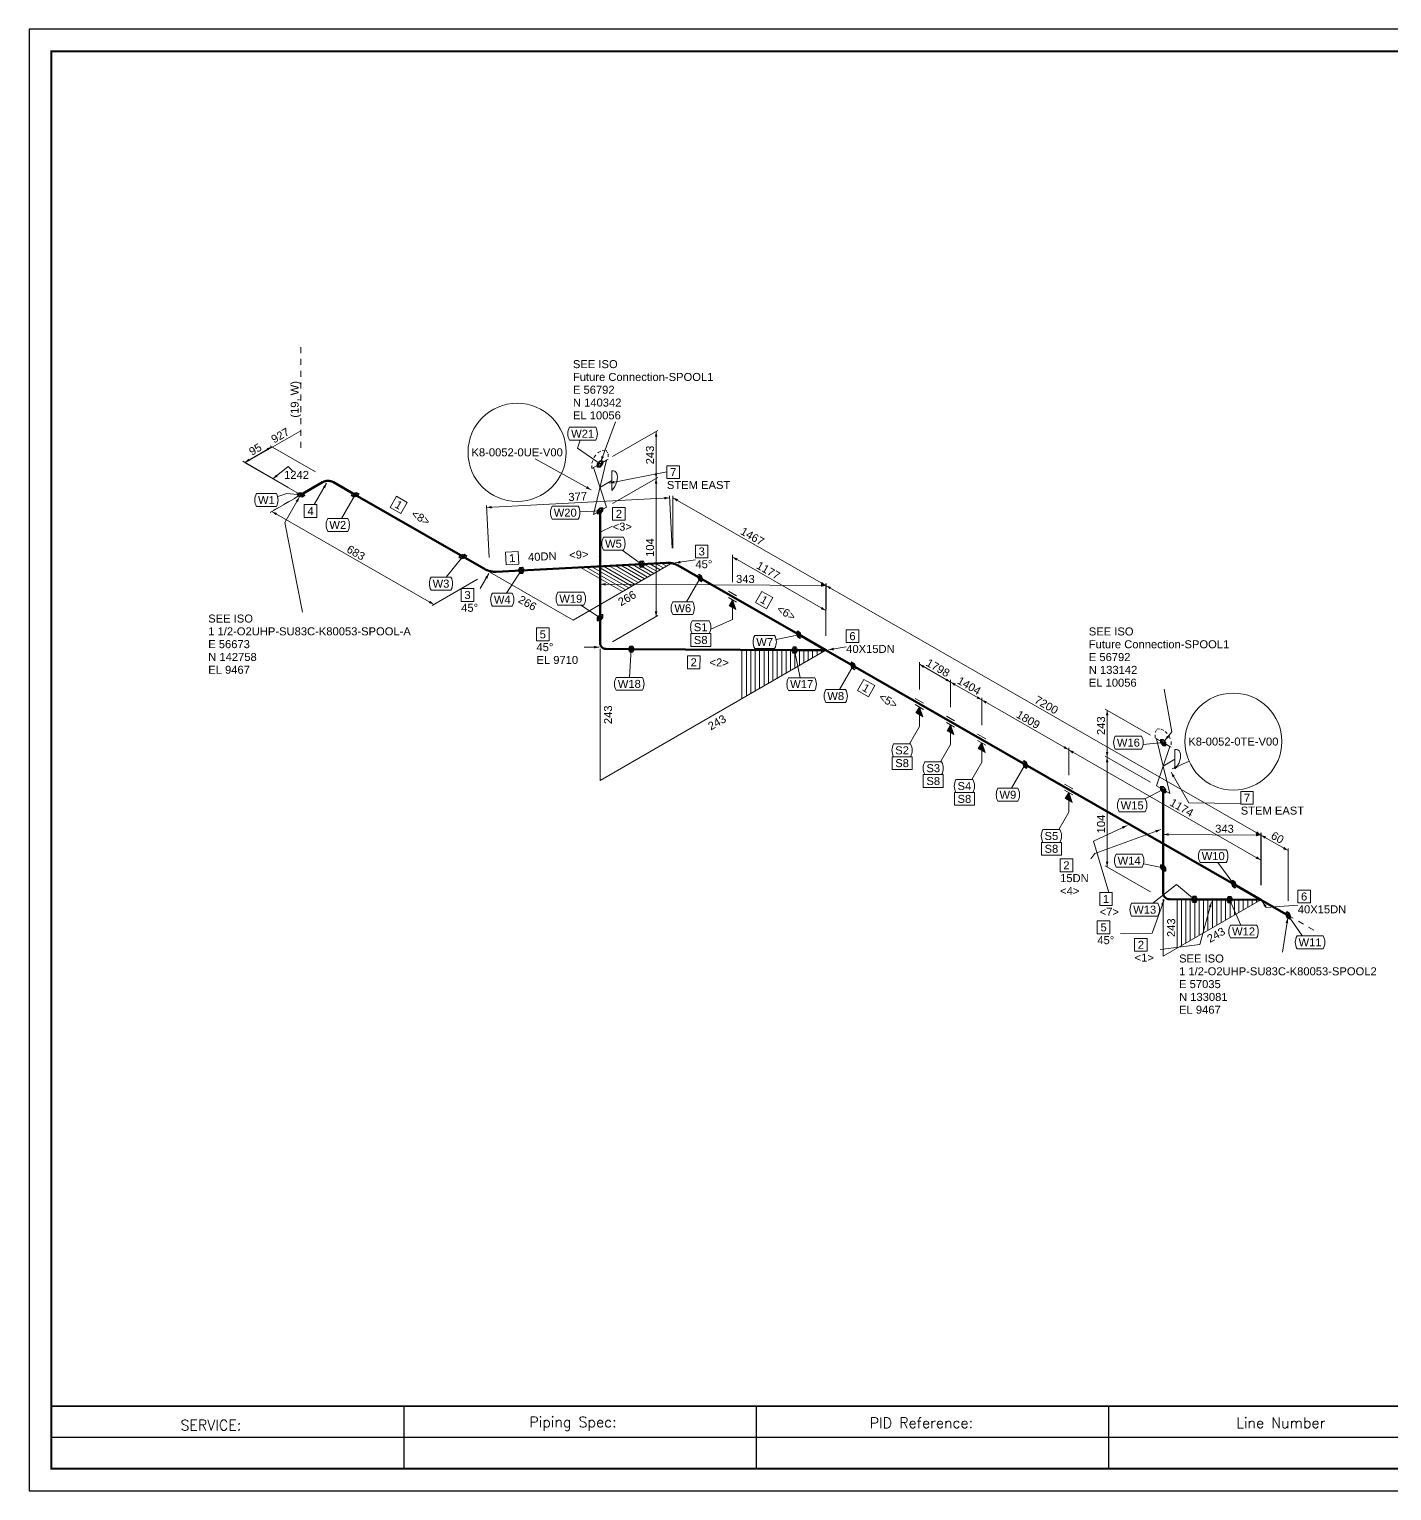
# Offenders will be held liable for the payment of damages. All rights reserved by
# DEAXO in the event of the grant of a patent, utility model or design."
# Model space of a CAD drawing. Header units: metres. Extents: x 6 to 600, y 9 to 429.
# Drawn here: x 6.2 to 397.7, y 9.1 to 429.1 of the extents above; entities that cross this region are included whole.
import ezdxf
from ezdxf.enums import TextEntityAlignment as Align

# ---------------------------------------------------------------- set-up
doc = ezdxf.new("R2010")
doc.units = ezdxf.units.M
doc.header["$MEASUREMENT"] = 0
for name, color, linetype, lineweight in [('CONTINUATION', 7, 'Continuous', 0), ('DIM', 7, 'Continuous', 0), ('INSTRUMENT', 3, 'Continuous', 20), ('JONTNO', 2, 'Continuous', 0), ('LEADLINE', 2, 'Continuous', 0), ('MESSAGE', 2, 'Continuous', 0), ('Pipe', 1, 'Continuous', 50), ('PTNO', 2, 'Continuous', 0), ('SKEW_HATCH', 7, 'Continuous', 20), ('SYMBOL', 7, 'Continuous', 0)]:
    doc.layers.add(name, color=color, linetype=linetype, lineweight=lineweight)
doc.styles.add('Arial', font='')
doc.styles.add('RomanS', font='romans.shx')
doc.styles.get('Arial').set_extended_font_data('Arial')

msp = doc.modelspace()

# ---------------------------------------------------------------- linework, layer by layer
at = {"linetype": 'Continuous'}
for p, q in [((113.82, 33.42), (113.82, 15.42)), ((215.07, 33.42), (215.07, 15.42)), ((316.32, 33.42), (316.32, 15.42))]:
    msp.add_line(p, q, dxfattribs=at)
for p, q in [((417.57, 33.42), (317.57, 33.42)), ((417.57, 24.42), (12.57, 24.42))]:
    msp.add_line(p, q)
msp.add_lwpolyline([(6.22, 9.07), (600.22, 9.07), (600.22, 429.07), (6.22, 429.07)], close=True)
msp.add_lwpolyline([(12.57, 15.42, 0.508, 0.508, 0), (593.87, 15.42, 0.508, 0.508, 0), (593.87, 422.72, 0.508, 0.508, 0), (12.57, 422.72, 0.508, 0.508, 0)], format="xyseb", close=True)
at = {"linetype": 'ByBlock', "lineweight": -2}
msp.add_lwpolyline([(417.57, 33.42, 0.5, 0.5, 0), (12.57, 33.42, 0.5, 0.5, 0)], format="xyseb", dxfattribs=at)
at = {"layer": 'CONTINUATION'}
for points in [[(168.48, 306.04), (169.04, 306.67)], [(169.61, 307.31), (169.69, 307.4)], [(169.69, 307.4), (170.42, 307.82)], [(170.83, 308.05), (171.68, 308.06)], [(171.99, 308.06), (172.42, 307.33)], [(172.58, 307.06), (172.58, 306.21)], [(167.9, 304.36), (168.18, 305.16)], [(167.9, 302.82), (167.9, 303.67)], [(168.77, 303.32), (168.03, 302.9)], [(168.46, 305.96), (168.48, 306.04)], [(170.24, 304.17), (169.51, 303.75)], [(171.11, 304.67), (170.37, 304.25)], [(170.85, 304.52), (170.55, 304.35)], [(172.58, 305.52), (171.85, 305.1)], [(82.34, 294.2), (83.81, 295.05)], [(76.44, 290.82), (77.91, 291.67)], [(79.39, 292.51), (80.86, 293.36)], [(329.71, 226.97), (330.13, 227.71)], [(330.29, 227.98), (331.14, 227.95)], [(331.5, 227.94), (332.23, 227.52)], [(332.64, 227.28), (333.2, 226.64)], [(329.71, 225.43), (329.71, 226.28)], [(330.58, 224.93), (329.85, 225.35)], [(332.05, 224.08), (331.32, 224.5)], [(332.92, 223.58), (332.18, 224)], [(332.66, 223.73), (332.36, 223.9)], [(334.39, 222.73), (333.66, 223.15)], [(333.75, 226), (333.8, 225.95)], [(333.8, 225.95), (334.08, 225.15)], [(334.36, 224.35), (334.39, 224.27)], [(334.39, 224.27), (334.39, 223.42)], [(367.95, 174.43), (369.42, 173.59)], [(370.9, 172.74), (372.37, 171.9)], [(373.84, 171.05), (375.32, 170.2)]]:
    msp.add_lwpolyline(points, dxfattribs=at)
at = {"layer": 'DIM'}
for p, q in [((173.83, 306.25), (186.86, 313.77)), ((186.34, 313.47), (186.34, 299.97)), ((75.95, 309.08), (68.14, 304.6)), ((88.45, 301.85), (75.43, 309.38)), ((80.65, 297.38), (67.62, 304.9)), ((173.83, 292.75), (186.86, 300.27)), ((173.83, 292.75), (186.86, 300.27)), ((186.34, 299.97), (186.34, 260.28)), ((88.45, 297.7), (75.43, 290.18)), ((137.63, 291.65), (190.2, 294.4)), ((190.95, 279.98), (190.17, 295)), ((191.17, 279.99), (191.17, 295.03)), ((235.14, 269.21), (191.17, 294.43)), ((75.95, 290.48), (122.5, 263.77)), ((138.39, 277.23), (137.6, 292.25)), ((208.28, 270.17), (208.28, 278.01)), ((235.14, 262.01), (208.28, 277.41)), ((135.01, 270.99), (121.98, 263.47)), ((170.26, 255.13), (170.34, 270.17)), ((170.34, 269.57), (235.24, 269.21)), ((235.14, 254.77), (235.14, 269.81)), ((235.14, 254.77), (235.14, 269.81)), ((360.14, 197.51), (235.14, 269.21)), ((235.16, 254.77), (235.25, 269.81)), ((173.83, 253.05), (186.86, 260.58)), ((235.14, 254.77), (235.14, 262.61)), ((261.99, 239.36), (261.99, 247.2)), ((270.95, 241.47), (261.99, 246.6)), ((270.95, 234.23), (270.95, 242.07)), ((270.95, 234.23), (270.95, 242.07)), ((279.9, 236.34), (270.95, 241.47)), ((279.9, 229.09), (279.9, 236.94)), ((279.9, 229.09), (279.9, 236.94)), ((304.9, 222), (279.9, 236.34)), ((328.44, 226.16), (315.42, 233.68)), ((315.94, 233.38), (315.94, 219.88)), ((304.9, 214.75), (304.9, 222.6)), ((304.9, 214.75), (304.9, 222.6)), ((360.14, 190.31), (304.9, 222)), ((328.44, 212.66), (315.42, 220.18)), ((328.44, 212.66), (315.42, 220.18)), ((315.94, 219.88), (315.94, 188.37)), ((332.07, 183.23), (332.15, 198.27)), ((332.15, 197.67), (360.24, 197.51)), ((360.14, 183.07), (360.14, 198.11)), ((360.14, 183.07), (360.14, 198.11)), ((367.95, 193.03), (360.14, 197.51)), ((360.16, 183.07), (360.25, 198.11)), ((367.95, 178.59), (367.95, 193.63)), ((360.14, 183.07), (360.14, 190.91)), ((328.44, 181.15), (315.42, 188.67))]:
    msp.add_line(p, q, dxfattribs=at)
for points in [[(68.2, 304.5), (84.25, 313.71)], [(84.25, 295.3), (68.2, 304.5)]]:
    msp.add_lwpolyline(points, dxfattribs=at)
for points in [[(186.34, 313.47), (186.72, 311.97), (185.97, 311.97)], [(75.95, 309.08), (74.83, 308), (74.46, 308.65)], [(68.14, 304.6), (69.25, 305.67), (69.63, 305.02)], [(186.34, 299.97), (185.97, 301.47), (186.72, 301.47)], [(186.34, 299.97), (186.72, 298.47), (185.97, 298.47)], [(190.2, 294.4), (188.72, 293.95), (188.68, 294.7)], [(191.17, 294.43), (192.66, 294.01), (192.28, 293.36)], [(75.95, 290.48), (77.43, 290.05), (77.06, 289.4)], [(137.63, 291.65), (139.11, 292.1), (139.15, 291.35)], [(208.28, 277.41), (209.77, 276.99), (209.39, 276.34)], [(170.34, 269.57), (171.84, 269.94), (171.84, 269.19)], [(235.14, 269.21), (233.65, 269.63), (234.02, 270.28)], [(235.24, 269.21), (233.74, 268.84), (233.74, 269.59)], [(235.14, 269.21), (236.62, 268.79), (236.25, 268.14)], [(122.5, 263.77), (121.01, 264.19), (121.38, 264.85)], [(186.34, 260.28), (185.97, 261.78), (186.72, 261.78)], [(235.14, 262.01), (233.65, 262.43), (234.02, 263.08)], [(261.99, 246.6), (263.48, 246.18), (263.11, 245.53)], [(270.95, 241.47), (269.46, 241.89), (269.83, 242.54)], [(270.95, 241.47), (272.43, 241.05), (272.06, 240.4)], [(279.9, 236.34), (278.41, 236.76), (278.79, 237.41)], [(279.9, 236.34), (281.39, 235.91), (281.01, 235.26)], [(315.94, 233.38), (316.31, 231.88), (315.56, 231.88)], [(304.9, 222), (303.41, 222.42), (303.79, 223.07)], [(304.9, 222), (306.39, 221.57), (306.01, 220.92)], [(315.94, 219.88), (315.56, 221.38), (316.31, 221.38)], [(315.94, 219.88), (316.31, 218.38), (315.56, 218.38)], [(332.15, 197.67), (333.65, 198.04), (333.65, 197.29)], [(360.14, 197.51), (358.65, 197.93), (359.02, 198.58)], [(360.24, 197.51), (358.74, 197.14), (358.75, 197.89)], [(360.14, 197.51), (361.63, 197.09), (361.25, 196.44)], [(367.95, 193.03), (366.46, 193.45), (366.83, 194.11)], [(315.94, 188.37), (315.56, 189.87), (316.31, 189.87)], [(360.14, 190.31), (358.65, 190.73), (359.02, 191.38)]]:
    msp.add_solid(points, dxfattribs=at)
at = {"layer": 'INSTRUMENT'}
for points in [[(172.14, 305.27), (168.34, 289.58)], [(168.34, 303.08), (170.23, 304.17)], [(172.14, 291.77), (168.34, 303.08)], [(170.23, 304.17), (172.14, 305.27)], [(170.21, 297.41), (173.62, 299.38)], [(173.62, 302.19), (174.07, 302.17)], [(173.62, 302.19), (173.62, 296.56)], [(174.07, 302.17), (174.48, 302.03)], [(174.48, 302.03), (174.81, 301.76)], [(174.81, 298.35), (174.48, 297.7)], [(174.81, 301.76), (175.07, 301.37)], [(175.07, 299.04), (174.81, 298.35)], [(175.07, 301.37), (175.2, 300.88)], [(175.2, 299.68), (175.07, 299.04)], [(175.2, 300.88), (175.26, 300.32)], [(175.26, 300.32), (175.2, 299.68)], [(174.07, 297.09), (173.62, 296.56)], [(174.48, 297.7), (174.07, 297.09)], [(168.34, 289.58), (172.14, 291.77)], [(333.95, 209.48), (330.15, 225.17)], [(330.15, 225.17), (332.04, 224.08)], [(333.95, 222.98), (330.15, 211.67)], [(332.04, 224.08), (333.95, 222.98)], [(332.02, 217.34), (335.43, 219.31)], [(335.43, 222.13), (335.88, 222.1)], [(335.43, 222.13), (335.43, 216.5)], [(335.88, 222.1), (336.29, 221.97)], [(336.29, 221.97), (336.62, 221.7)], [(336.62, 221.7), (336.88, 221.3)], [(336.88, 218.98), (336.62, 218.29)], [(336.88, 221.3), (337.01, 220.82)], [(337.01, 219.62), (336.88, 218.98)], [(337.01, 220.82), (337.07, 220.26)], [(337.07, 220.26), (337.01, 219.62)], [(335.88, 217.03), (335.43, 216.5)], [(336.29, 217.64), (335.88, 217.03)], [(336.62, 218.29), (336.29, 217.64)], [(330.15, 211.67), (333.95, 209.48)]]:
    msp.add_lwpolyline(points, dxfattribs=at)
at = {"layer": 'JONTNO'}
for p, q in [((161.49, 314.67), (168.99, 314.67)), ((161.49, 310.99), (168.99, 310.99)), ((71.51, 295.61), (77.22, 295.61)), ((71.51, 291.93), (77.22, 291.93)), ((156.5, 291.99), (163.99, 291.99)), ((92.02, 288.46), (97.73, 288.46)), ((156.5, 288.31), (163.99, 288.31)), ((92.02, 284.78), (97.73, 284.78)), ((171.23, 283.07), (176.94, 283.07)), ((171.23, 279.39), (176.94, 279.39)), ((121.68, 271.6), (127.4, 271.6)), ((121.68, 267.92), (127.4, 267.92)), ((139.3, 267), (145.01, 267)), ((158.1, 267.26), (165.6, 267.26)), ((139.3, 263.32), (145.01, 263.32)), ((158.1, 263.58), (165.6, 263.58)), ((191.15, 264.52), (196.86, 264.52)), ((191.15, 260.84), (196.86, 260.84)), ((196.74, 259.08), (201.57, 259.08)), ((196.74, 255.4), (201.57, 255.4)), ((214.69, 254.82), (220.41, 254.82)), ((214.69, 251.14), (220.41, 251.14)), ((174.9, 242.78), (182.39, 242.78)), ((224.42, 242.71), (231.91, 242.71)), ((174.9, 239.1), (182.39, 239.1)), ((224.42, 239.03), (231.91, 239.03)), ((235.11, 239.29), (240.82, 239.29)), ((235.11, 235.61), (240.82, 235.61)), ((254.6, 223.69), (259.43, 223.69)), ((318.3, 225.91), (325.8, 225.91)), ((254.6, 220.01), (259.43, 220.01)), ((263.56, 218.55), (268.39, 218.55)), ((318.3, 222.23), (325.8, 222.23)), ((263.56, 214.87), (268.39, 214.87)), ((272.51, 213.42), (277.34, 213.42)), ((284.57, 210.93), (290.29, 210.93)), ((272.51, 209.74), (277.34, 209.74)), ((284.57, 207.25), (290.29, 207.25)), ((319.39, 207.87), (326.89, 207.87)), ((319.39, 204.19), (326.89, 204.19)), ((297.51, 199.08), (302.34, 199.08)), ((297.51, 195.4), (302.34, 195.4)), ((342.68, 193.3), (350.17, 193.3)), ((318.52, 191.98), (326.01, 191.98)), ((342.68, 189.62), (350.17, 189.62)), ((318.52, 188.3), (326.01, 188.3)), ((322.99, 177.9), (330.49, 177.9)), ((322.99, 174.22), (330.49, 174.22)), ((351.4, 171.64), (358.9, 171.64)), ((370.51, 168.52), (378, 168.52)), ((351.4, 167.96), (358.9, 167.96)), ((370.51, 164.84), (378, 164.84))]:
    msp.add_line(p, q, dxfattribs=at)
for points in [[(196.28, 251.72), (196.28, 255.4), (202.03, 255.4), (202.03, 251.72)], [(254.14, 216.33), (254.14, 220.01), (259.89, 220.01), (259.89, 216.33)], [(263.1, 211.19), (263.1, 214.87), (268.85, 214.87), (268.85, 211.19)], [(272.05, 206.06), (272.05, 209.74), (277.8, 209.74), (277.8, 206.06)], [(297.05, 191.72), (297.05, 195.4), (302.8, 195.4), (302.8, 191.72)]]:
    msp.add_lwpolyline(points, close=True, dxfattribs=at)
for centre, start, end in [((164.68, 312.83), 150, 210), ((165.8, 312.83), 330, 30), ((74.69, 293.77), 150, 210), ((74.04, 293.77), 330, 30), ((159.68, 290.15), 150, 210), ((160.8, 290.15), 330, 30), ((95.2, 286.62), 150, 210), ((94.55, 286.62), 330, 30), ((174.42, 281.23), 150, 210), ((173.76, 281.23), 330, 30), ((124.87, 269.76), 150, 210), ((124.21, 269.76), 330, 30), ((142.48, 265.16), 150, 210), ((141.82, 265.16), 330, 30), ((161.29, 265.42), 150, 210), ((162.41, 265.42), 330, 30), ((194.34, 262.68), 150, 210), ((193.68, 262.68), 330, 30), ((199.93, 257.24), 150, 210), ((198.38, 257.24), 330, 30), ((217.88, 252.98), 150, 210), ((217.22, 252.98), 330, 30), ((178.09, 240.94), 150, 210), ((179.21, 240.94), 330, 30), ((227.61, 240.87), 150, 210), ((228.73, 240.87), 330, 30), ((238.29, 237.45), 150, 210), ((237.63, 237.45), 330, 30), ((257.79, 221.85), 150, 210), ((256.25, 221.85), 330, 30), ((321.49, 224.07), 150, 210), ((322.61, 224.07), 330, 30), ((266.74, 216.71), 150, 210), ((265.2, 216.71), 330, 30), ((275.7, 211.58), 150, 210), ((274.15, 211.58), 330, 30), ((287.76, 209.09), 150, 210), ((287.1, 209.09), 330, 30), ((322.58, 206.03), 150, 210), ((323.7, 206.03), 330, 30), ((300.7, 197.24), 150, 210), ((299.15, 197.24), 330, 30), ((345.87, 191.46), 150, 210), ((346.99, 191.46), 330, 30), ((321.71, 190.14), 150, 210), ((322.83, 190.14), 330, 30), ((326.18, 176.06), 150, 210), ((327.3, 176.06), 330, 30), ((354.59, 169.8), 150, 210), ((355.71, 169.8), 330, 30), ((373.7, 166.68), 150, 210), ((374.82, 166.68), 330, 30)]:
    msp.add_arc(centre, 3.68, start, end, dxfattribs=at)
at = {"layer": 'LEADLINE'}
for p, q in [((174.64, 316.27), (170.49, 304.87)), ((164.57, 310.99), (163.74, 308.71)), ((163.74, 308.71), (170.24, 304.17)), ((80.64, 303.39), (76.22, 299.9)), ((81.88, 302.15), (80.64, 303.39)), ((151.58, 305.62), (167.69, 296.69)), ((88.13, 292.46), (91.68, 298.65)), ((189.45, 301.88), (172.88, 298.66)), ((77.68, 294.82), (80.28, 295.65)), ((79.62, 287.29), (83.87, 294.65)), ((80.28, 295.65), (84.25, 295.3)), ((95.93, 288.46), (99.85, 295.3)), ((164.45, 290.37), (170.23, 290.67)), ((84.78, 261.56), (79.62, 287.29)), ((173.86, 286.25), (170.23, 284.56)), ((170.23, 284.56), (170.23, 276.07)), ((126.02, 271.6), (130.81, 277.55)), ((176.62, 279.39), (182.18, 275.35)), ((143.35, 267), (147.6, 273.55)), ((197.64, 276.63), (191.85, 275.7)), ((135.8, 268.33), (138.29, 272.68)), ((195.06, 264.52), (198.98, 271.35)), ((164.69, 263.58), (170.24, 259.97)), ((202.03, 256.69), (208.28, 259.49)), ((220.87, 253.69), (227.33, 255.08)), ((165.72, 251.5), (170.01, 251.5)), ((178.75, 242.78), (179.23, 250.92)), ((227.79, 242.71), (226.14, 250.67)), ((240.97, 251.55), (235.88, 250.73)), ((239.02, 239.29), (242.94, 246.13)), ((332.38, 239.45), (334.54, 227.17)), ((259.13, 223.69), (261.99, 228.68)), ((334.54, 227.17), (332.52, 224.67)), ((268.08, 218.55), (270.95, 223.55)), ((326.26, 223.57), (332.05, 224.07)), ((277.04, 213.42), (279.9, 218.41)), ((339.5, 218.7), (334.64, 216.54)), ((288.48, 210.93), (292.4, 217.77)), ((339.4, 206.8), (334.33, 215.58)), ((326.75, 207.87), (332.05, 210.57)), ((354.33, 206.54), (339.4, 206.8)), ((302.04, 199.08), (304.9, 204.07)), ((312.07, 195.78), (321.69, 200.26)), ((312.38, 192.17), (331.34, 199.07)), ((316.41, 180.96), (312.07, 195.78)), ((311.31, 190.65), (312.38, 192.17)), ((326.47, 189.25), (332.05, 188.06)), ((347.77, 189.62), (352.33, 183.39)), ((329.07, 177.9), (335.91, 183.32)), ((335.91, 183.32), (341.04, 179.01)), ((328.84, 169.35), (332.31, 178.89)), ((342.63, 166.07), (345.9, 178.27)), ((354.34, 171.64), (351.13, 178.96)), ((361.67, 176.72), (360.57, 178.3)), ((370.73, 177.4), (361.67, 176.72)), ((366.3, 163.87), (367.83, 173.69)), ((371.9, 168.77), (367.94, 174.43)), ((319.81, 169.19), (328.84, 169.35)), ((372.19, 168.52), (371.9, 168.77)), ((331.19, 164.59), (342.63, 166.07))]:
    msp.add_line(p, q, dxfattribs=at)
for points in [[(170.49, 304.87), (170.65, 306.41), (171.36, 306.15)], [(76.22, 299.9), (77.17, 301.12), (77.63, 300.54)], [(91.68, 298.65), (91.26, 297.16), (90.61, 297.53)], [(172.88, 298.66), (174.28, 299.32), (174.42, 298.58)], [(83.87, 294.65), (83.45, 293.16), (82.8, 293.54)], [(167.69, 296.69), (166.19, 297.09), (166.56, 297.75)], [(170.23, 276.07), (169.86, 277.57), (170.61, 277.57)], [(191.85, 275.7), (193.27, 276.3), (193.39, 275.56)], [(138.29, 272.68), (137.87, 271.19), (137.22, 271.56)], [(170.01, 251.5), (168.51, 251.12), (168.51, 251.87)], [(235.88, 250.73), (237.3, 251.34), (237.42, 250.6)], [(332.52, 224.67), (333.17, 226.07), (333.75, 225.6)], [(334.33, 215.58), (335.4, 214.47), (334.75, 214.09)], [(334.64, 216.54), (335.86, 217.49), (336.16, 216.8)], [(321.69, 200.26), (320.49, 199.29), (320.17, 199.97)], [(331.34, 199.07), (330.06, 198.2), (329.8, 198.91)], [(332.31, 178.89), (332.15, 177.35), (331.45, 177.61)], [(345.9, 178.27), (345.87, 176.72), (345.15, 176.91)], [(360.57, 178.3), (361.74, 177.28), (361.12, 176.85)], [(367.83, 173.69), (367.97, 172.15), (367.23, 172.27)]]:
    msp.add_solid(points, dxfattribs=at)
at = {"layer": 'MESSAGE'}
for centre, radius in [((146.42, 307.49), 14.1), ((352.22, 224.37), 13.93)]:
    msp.add_circle(centre, radius, dxfattribs=at)
at = {"layer": 'Pipe'}
for points in [[(84.25, 295.3), (90.49, 298.88)], [(93.62, 298.88), (93.52, 298.93), (93.43, 298.98), (93.33, 299.02), (93.24, 299.06), (93.14, 299.1), (93.04, 299.14), (92.94, 299.17), (92.84, 299.2), (92.73, 299.22), (92.63, 299.24), (92.53, 299.26), (92.42, 299.27), (92.32, 299.28), (92.21, 299.29), (92.11, 299.3), (92, 299.3), (91.9, 299.29), (91.79, 299.28), (91.69, 299.27), (91.58, 299.26), (91.48, 299.24), (91.37, 299.22), (91.27, 299.2), (91.17, 299.17), (91.07, 299.14), (90.97, 299.1), (90.87, 299.06), (90.77, 299.02), (90.68, 298.98), (90.58, 298.93), (90.49, 298.88)], [(99.86, 295.3), (93.62, 298.88)], [(130.8, 277.55), (99.86, 295.3)], [(170.23, 259.98), (170.23, 290.67)], [(130.8, 277.55), (137.05, 273.97)], [(137.05, 273.97), (137.14, 273.91), (137.24, 273.86), (137.34, 273.81), (137.45, 273.76), (137.55, 273.71), (137.65, 273.67), (137.75, 273.62), (137.86, 273.58), (137.97, 273.54), (138.07, 273.5), (138.18, 273.46), (138.29, 273.43), (138.39, 273.4), (138.5, 273.37), (138.61, 273.34), (138.72, 273.31), (138.83, 273.29), (138.94, 273.27), (139.05, 273.25), (139.17, 273.23), (139.28, 273.21), (139.39, 273.2), (139.5, 273.19), (139.61, 273.18), (139.73, 273.17), (139.84, 273.16), (139.95, 273.16), (140.07, 273.16), (140.18, 273.16), (140.29, 273.16), (140.4, 273.17)], [(147.59, 273.54), (140.4, 273.17)], [(147.59, 273.54), (182.18, 275.36)], [(182.18, 275.36), (189.37, 275.73)], [(192.73, 274.93), (192.63, 274.99), (192.53, 275.04), (192.43, 275.09), (192.33, 275.14), (192.23, 275.19), (192.13, 275.24), (192.02, 275.28), (191.92, 275.32), (191.81, 275.36), (191.71, 275.4), (191.6, 275.44), (191.49, 275.47), (191.38, 275.5), (191.27, 275.53), (191.16, 275.56), (191.05, 275.59), (190.94, 275.61), (190.83, 275.63), (190.72, 275.66), (190.61, 275.67), (190.5, 275.69), (190.39, 275.7), (190.27, 275.71), (190.16, 275.72), (190.05, 275.73), (189.94, 275.74), (189.82, 275.74), (189.71, 275.74), (189.6, 275.74), (189.49, 275.74), (189.37, 275.73)], [(198.98, 271.35), (192.73, 274.93)], [(227.33, 255.09), (198.98, 271.35)], [(170.23, 259.98), (170.23, 252.78)], [(170.23, 252.78), (170.24, 252.68), (170.24, 252.59), (170.25, 252.5), (170.27, 252.41), (170.29, 252.32), (170.32, 252.24), (170.35, 252.15), (170.38, 252.06), (170.42, 251.98), (170.46, 251.9), (170.51, 251.82), (170.56, 251.74), (170.61, 251.67), (170.67, 251.6), (170.73, 251.53), (170.79, 251.47), (170.86, 251.41), (170.93, 251.35), (171, 251.29), (171.08, 251.24), (171.16, 251.2), (171.24, 251.15), (171.32, 251.11), (171.41, 251.08), (171.49, 251.05), (171.58, 251.02), (171.67, 251), (171.76, 250.99), (171.85, 250.98), (171.94, 250.97), (172.03, 250.97)], [(235.14, 250.61), (227.33, 255.09)], [(179.23, 250.92), (172.03, 250.97)], [(179.23, 250.92), (226.14, 250.66)], [(235.14, 250.61), (226.14, 250.66)], [(235.14, 250.61), (242.94, 246.13)], [(242.94, 246.13), (292.4, 217.77)], [(292.4, 217.77), (352.33, 183.39)], [(332.04, 188.07), (332.04, 210.58)], [(332.04, 188.07), (332.04, 180.87)], [(332.04, 180.87), (332.05, 180.78), (332.05, 180.69), (332.06, 180.6), (332.08, 180.51), (332.1, 180.42), (332.13, 180.33), (332.16, 180.24), (332.19, 180.16), (332.23, 180.08), (332.27, 179.99), (332.32, 179.92), (332.37, 179.84), (332.42, 179.77), (332.48, 179.69), (332.54, 179.63), (332.6, 179.56), (332.67, 179.5), (332.74, 179.44), (332.81, 179.39), (332.89, 179.34), (332.97, 179.29), (333.05, 179.25), (333.13, 179.21), (333.22, 179.17), (333.3, 179.15), (333.39, 179.12), (333.48, 179.1), (333.57, 179.08), (333.66, 179.07), (333.75, 179.06), (333.84, 179.06)], [(360.14, 178.91), (352.33, 183.39)], [(341.04, 179.02), (333.84, 179.06)], [(341.04, 179.02), (351.14, 178.96)], [(360.14, 178.91), (351.14, 178.96)], [(360.14, 178.91), (367.95, 174.43)]]:
    msp.add_lwpolyline(points, dxfattribs=at)
at = {"layer": 'PTNO'}
for points in [[(189.45, 299.95), (189.45, 303.63), (193.06, 303.63), (193.06, 299.95)], [(109.89, 291.67), (111.72, 294.86), (114.86, 293.06), (113.03, 289.87)], [(85.27, 288.78), (85.27, 292.46), (88.89, 292.46), (88.89, 288.78)], [(173.86, 287.97), (173.86, 291.65), (177.48, 291.65), (177.48, 287.97)], [(143.29, 275.16), (143.1, 278.84), (146.71, 279.03), (146.9, 275.35)], [(197.64, 277.17), (197.64, 280.85), (201.26, 280.85), (201.26, 277.17)], [(130.35, 264.65), (130.35, 268.33), (133.97, 268.33), (133.97, 264.65)], [(214.9, 264.34), (216.73, 267.53), (219.87, 265.73), (218.04, 262.54)], [(151.97, 253.34), (151.97, 257.02), (155.59, 257.02), (155.59, 253.34)], [(240.97, 252.82), (240.97, 256.5), (244.59, 256.5), (244.59, 252.82)], [(195.33, 245.31), (195.35, 248.99), (198.97, 248.97), (198.95, 245.29)], [(244.21, 239.04), (246.04, 242.24), (249.18, 240.44), (247.35, 237.24)], [(354.33, 206.37), (354.33, 210.05), (357.95, 210.05), (357.95, 206.37)], [(302.44, 186.97), (302.44, 190.65), (306.06, 190.65), (306.06, 186.97)], [(313.81, 177.28), (313.81, 180.96), (317.43, 180.96), (317.43, 177.28)], [(370.73, 178), (370.73, 181.68), (374.35, 181.68), (374.35, 178)], [(313.13, 169.14), (313.13, 172.82), (316.75, 172.82), (316.75, 169.14)], [(323.84, 164.12), (323.84, 167.8), (327.45, 167.8), (327.45, 164.12)]]:
    msp.add_lwpolyline(points, close=True, dxfattribs=at)
at = {"layer": 'SKEW_HATCH'}
for p, q in [((138.61, 273.07), (162.5, 259.28)), ((162.5, 259.28), (191.17, 275.83)), ((164.58, 274.43), (176.67, 267.46)), ((166.24, 274.52), (177.57, 267.98)), ((167.9, 274.61), (178.48, 268.5)), ((169.56, 274.7), (179.39, 269.03)), ((171.23, 274.78), (180.29, 269.55)), ((172.89, 274.87), (181.2, 270.07)), ((174.55, 274.96), (182.11, 270.6)), ((176.21, 275.04), (183.01, 271.12)), ((177.87, 275.13), (183.92, 271.64)), ((179.54, 275.22), (184.82, 272.17)), ((181.2, 275.31), (185.73, 272.69)), ((182.86, 275.39), (186.64, 273.21)), ((184.52, 275.48), (187.54, 273.74)), ((186.18, 275.57), (188.45, 274.26)), ((187.85, 275.65), (189.36, 274.78)), ((189.51, 275.74), (190.26, 275.31)), ((170.23, 250.98), (170.23, 213.14)), ((170.23, 213.14), (235.14, 250.61)), ((211.02, 250.75), (211.02, 236.69)), ((212.29, 250.74), (212.29, 237.42)), ((213.56, 250.73), (213.56, 238.15)), ((214.83, 250.72), (214.83, 238.89)), ((216.1, 250.72), (216.1, 239.62)), ((217.37, 250.71), (217.37, 240.35)), ((218.64, 250.7), (218.64, 241.08)), ((219.91, 250.7), (219.91, 241.82)), ((221.18, 250.69), (221.18, 242.55)), ((222.45, 250.68), (222.45, 243.28)), ((223.71, 250.67), (223.71, 244.02)), ((224.98, 250.67), (224.98, 244.75)), ((226.25, 250.66), (226.25, 245.48)), ((227.52, 250.65), (227.52, 246.21)), ((228.79, 250.65), (228.79, 246.95)), ((230.06, 250.64), (230.06, 247.68)), ((231.33, 250.63), (231.33, 248.41)), ((232.6, 250.62), (232.6, 249.14)), ((233.87, 250.62), (233.87, 249.88)), ((332.04, 179.07), (332.04, 162.69)), ((332.04, 162.69), (360.14, 178.91)), ((336.03, 179.05), (336.03, 164.99)), ((337.29, 179.04), (337.29, 165.72)), ((338.56, 179.03), (338.56, 166.45)), ((339.83, 179.03), (339.83, 167.19)), ((341.1, 179.02), (341.1, 167.92)), ((342.37, 179.01), (342.37, 168.65)), ((343.64, 179), (343.64, 169.39)), ((344.91, 179), (344.91, 170.12)), ((346.18, 178.99), (346.18, 170.85)), ((347.45, 178.98), (347.45, 171.58)), ((348.72, 178.98), (348.72, 172.32)), ((349.99, 178.97), (349.99, 173.05)), ((351.26, 178.96), (351.26, 173.78)), ((352.52, 178.95), (352.52, 174.52)), ((353.79, 178.95), (353.79, 175.25)), ((355.06, 178.94), (355.06, 175.98)), ((356.33, 178.93), (356.33, 176.71)), ((357.6, 178.93), (357.6, 177.45)), ((358.87, 178.92), (358.87, 178.18))]:
    msp.add_line(p, q, dxfattribs=at)
at = {"layer": 'SYMBOL'}
for points in [[(84.25, 337.71), (84.25, 336.01)], [(84.25, 334.31), (84.25, 332.61)], [(84.25, 330.91), (84.25, 329.21)], [(84.25, 327.51), (84.25, 325.81)], [(84.25, 324.11), (84.25, 322.41)], [(84.25, 320.71), (84.25, 319.01)], [(84.25, 317.31), (84.25, 315.61)], [(84.25, 313.91), (84.25, 312.21)], [(84.25, 310.51), (84.25, 308.81)], [(169.46, 304.17), (170.23, 305.06)], [(169.46, 303.26), (170.23, 305.06)], [(169.46, 303.26), (169.46, 304.17)], [(171.01, 304.16), (169.46, 304.17)], [(169.46, 304.17), (170.23, 303.27)], [(170.23, 303.71), (169.46, 303.26)], [(170.23, 303.27), (169.46, 303.26)], [(170.23, 305.06), (171.01, 305.07)], [(170.23, 303.27), (171.01, 305.07)], [(171.01, 305.07), (170.23, 303.71)], [(170.23, 305.06), (171.01, 304.16)], [(171.01, 304.16), (170.23, 303.27)], [(171.01, 305.07), (171.01, 304.16)], [(83.08, 295.52), (83.87, 295.98)], [(85.03, 295.75), (83.08, 295.52)], [(83.08, 295.52), (84.65, 295.53)], [(83.48, 294.86), (83.08, 295.52)], [(83.48, 294.86), (83.87, 295.98)], [(85.42, 295.08), (83.48, 294.86)], [(84.63, 294.63), (83.48, 294.86)], [(83.87, 295.98), (85.03, 295.75)], [(83.87, 295.98), (84.63, 294.63)], [(84.63, 294.63), (85.03, 295.75)], [(85.42, 295.08), (84.63, 294.63)], [(84.65, 295.53), (85.42, 295.08)], [(85.03, 295.75), (85.42, 295.08)], [(98.68, 295.08), (99.08, 295.75)], [(98.68, 295.08), (101.02, 295.52)], [(99.47, 294.62), (98.68, 295.08)], [(100.63, 294.86), (98.68, 295.08)], [(99.08, 295.75), (100.23, 295.97)], [(101.02, 295.52), (99.08, 295.75)], [(99.08, 295.75), (99.47, 294.62)], [(99.46, 295.53), (100.23, 295.97)], [(99.47, 294.62), (99.46, 295.53)], [(100.63, 294.86), (99.47, 294.62)], [(100.23, 295.97), (101.02, 295.52)], [(100.23, 295.97), (100.63, 294.86)], [(101.02, 295.52), (100.63, 294.86)], [(169.45, 290.68), (170.23, 291.57)], [(170.23, 291.57), (169.45, 289.77)], [(169.45, 289.77), (170.23, 291.13)], [(169.45, 289.77), (169.45, 290.68)], [(170.23, 289.78), (169.45, 290.68)], [(169.45, 290.68), (171, 290.66)], [(170.23, 291.13), (171, 291.57)], [(170.23, 291.57), (171, 291.57)], [(171, 291.57), (170.23, 289.78)], [(171, 290.66), (170.23, 291.57)], [(171, 290.66), (170.23, 289.78)], [(171, 291.57), (171, 290.66)], [(170.23, 289.78), (169.45, 289.77)], [(129.64, 277.33), (130.03, 277.99)], [(131.98, 277.77), (129.64, 277.33)], [(130.43, 276.88), (129.64, 277.33)], [(129.64, 277.33), (131.58, 277.1)], [(130.03, 277.99), (131.19, 278.23)], [(130.43, 276.88), (130.03, 277.99)], [(130.03, 277.99), (131.98, 277.77)], [(131.2, 277.32), (130.43, 276.88)], [(131.19, 278.23), (131.98, 277.77)], [(131.58, 277.1), (131.19, 278.23)], [(131.19, 278.23), (131.2, 277.32)], [(131.98, 277.77), (131.58, 277.1)], [(131.58, 277.1), (130.43, 276.88)], [(146.71, 273.5), (148.01, 274.47)], [(146.71, 273.5), (147.1, 274.42)], [(147.19, 272.63), (146.71, 273.5)], [(148.1, 272.68), (146.71, 273.5)], [(147.1, 274.42), (148.01, 274.47)], [(148.49, 273.59), (147.1, 274.42)], [(147.1, 274.42), (148.06, 273.57)], [(148.01, 274.47), (147.19, 272.63)], [(147.19, 272.63), (148.49, 273.59)], [(148.01, 274.47), (148.49, 273.59)], [(148.06, 273.57), (148.1, 272.68)], [(148.49, 273.59), (148.1, 272.68)], [(182.59, 276.27), (181.28, 275.31)], [(181.28, 275.31), (181.68, 276.22)], [(181.77, 274.43), (181.28, 275.31)], [(181.28, 275.31), (182.68, 274.48)], [(181.68, 276.22), (182.59, 276.27)], [(181.72, 275.33), (181.68, 276.22)], [(181.68, 276.22), (183.07, 275.4)], [(182.68, 274.48), (181.72, 275.33)], [(181.77, 274.43), (182.59, 276.27)], [(183.07, 275.4), (181.77, 274.43)], [(182.68, 274.48), (181.77, 274.43)], [(182.59, 276.27), (183.07, 275.4)], [(183.07, 275.4), (182.68, 274.48)], [(148.1, 272.68), (147.19, 272.63)], [(198.21, 271.79), (198.59, 272.47)], [(198.21, 271.79), (199.38, 272.02)], [(198.59, 270.69), (198.21, 271.79)], [(199.38, 270.23), (198.21, 271.79)], [(198.59, 272.47), (199.38, 272.02)], [(199.76, 270.9), (198.59, 272.47)], [(198.59, 272.47), (199.38, 271.12)], [(199.38, 272.02), (198.59, 270.69)], [(198.59, 270.69), (199.76, 270.9)], [(199.38, 270.23), (198.59, 270.69)], [(199.38, 272.02), (199.76, 270.9)], [(199.38, 271.12), (199.38, 270.23)], [(199.76, 270.9), (199.38, 270.23)], [(209.45, 266.23), (207.11, 267.59)], [(209.45, 264.44), (207.11, 265.8)], [(207.3, 263.42), (208.28, 265.11)], [(208.28, 265.11), (207.4, 263.37)], [(208.28, 265.11), (207.5, 263.31)], [(208.28, 265.11), (207.6, 263.26)], [(208.28, 265.11), (207.69, 263.2)], [(208.28, 265.11), (207.79, 263.14)], [(208.28, 265.11), (207.89, 263.09)], [(208.28, 265.11), (207.99, 263.03)], [(208.28, 265.11), (208.08, 262.98)], [(208.28, 265.11), (208.18, 262.92)], [(208.28, 265.11), (209.25, 262.31)], [(208.28, 265.11), (208.28, 259.49)], [(208.28, 265.11), (209.15, 262.37)], [(208.28, 265.11), (209.05, 262.42)], [(208.28, 265.11), (208.95, 262.48)], [(208.28, 265.11), (208.86, 262.53)], [(208.28, 265.11), (208.76, 262.59)], [(208.28, 265.11), (208.66, 262.65)], [(208.28, 265.11), (208.56, 262.7)], [(208.28, 265.11), (208.47, 262.76)], [(208.28, 265.11), (208.37, 262.81)], [(169.46, 259.98), (170.23, 260.86)], [(169.46, 259.07), (170.23, 260.86)], [(170.23, 260.86), (171.01, 260.88)], [(170.23, 259.08), (171.01, 260.88)], [(171.01, 260.88), (170.23, 259.51)], [(170.23, 260.86), (171.01, 259.96)], [(171.01, 260.88), (171.01, 259.96)], [(209.25, 262.31), (207.3, 263.42)], [(169.46, 259.07), (169.46, 259.98)], [(171.01, 259.96), (169.46, 259.98)], [(169.46, 259.98), (170.23, 259.08)], [(170.23, 259.51), (169.46, 259.07)], [(170.23, 259.08), (169.46, 259.07)], [(171.01, 259.96), (170.23, 259.08)], [(226.55, 255.54), (226.93, 256.21)], [(226.93, 255.32), (226.93, 256.21)], [(226.93, 256.21), (227.72, 255.75)], [(226.93, 256.21), (228.1, 254.65)], [(227.72, 255.75), (226.55, 255.54)], [(226.93, 254.42), (226.55, 255.54)], [(226.55, 255.54), (227.72, 253.96)], [(226.93, 254.42), (227.72, 255.75)], [(227.72, 253.96), (226.93, 255.32)], [(228.1, 254.65), (226.93, 254.42)], [(227.72, 253.96), (226.93, 254.42)], [(227.72, 255.75), (228.1, 254.65)], [(228.1, 254.65), (227.72, 253.96)], [(178.33, 250.93), (178.78, 251.82)], [(179.69, 251.81), (178.33, 250.93)], [(178.77, 250.03), (178.33, 250.93)], [(178.33, 250.93), (179.68, 250.02)], [(178.77, 250.93), (178.78, 251.82)], [(178.77, 250.03), (179.69, 251.81)], [(179.68, 250.02), (178.77, 250.93)], [(180.12, 250.92), (178.77, 250.03)], [(179.68, 250.02), (178.77, 250.03)], [(178.78, 251.82), (179.69, 251.81)], [(178.78, 251.82), (180.12, 250.92)], [(180.12, 250.92), (179.68, 250.02)], [(179.69, 251.81), (180.12, 250.92)], [(225.25, 250.67), (225.69, 251.56)], [(225.25, 250.67), (226.6, 251.56)], [(225.68, 249.77), (225.25, 250.67)], [(226.59, 249.77), (225.25, 250.67)], [(226.6, 251.56), (225.68, 249.77)], [(225.68, 249.77), (227.04, 250.66)], [(226.59, 249.77), (225.68, 249.77)], [(225.69, 251.56), (226.6, 251.56)], [(227.04, 250.66), (225.69, 251.56)], [(225.69, 251.56), (226.6, 250.66)], [(226.6, 250.66), (226.59, 249.77)], [(227.04, 250.66), (226.59, 249.77)], [(226.6, 251.56), (227.04, 250.66)], [(242.16, 246.58), (242.54, 247.25)], [(243.33, 246.8), (242.16, 246.58)], [(242.54, 245.46), (242.16, 246.58)], [(242.16, 246.58), (243.33, 245.01)], [(242.54, 246.36), (242.54, 247.25)], [(242.54, 247.25), (243.33, 246.8)], [(242.54, 247.25), (243.72, 245.69)], [(242.54, 245.46), (243.33, 246.8)], [(243.33, 245.01), (242.54, 246.36)], [(243.72, 245.69), (242.54, 245.46)], [(243.33, 245.01), (242.54, 245.46)], [(243.33, 246.8), (243.72, 245.69)], [(243.72, 245.69), (243.33, 245.01)], [(263.17, 235.42), (260.82, 236.78)], [(263.17, 233.63), (260.82, 234.99)], [(261.02, 232.61), (261.99, 234.3)], [(262.96, 231.5), (261.02, 232.61)], [(261.99, 234.3), (261.12, 232.56)], [(261.99, 234.3), (261.21, 232.5)], [(261.99, 234.3), (261.31, 232.45)], [(261.99, 234.3), (261.41, 232.39)], [(261.99, 234.3), (261.51, 232.33)], [(261.99, 234.3), (261.6, 232.28)], [(261.99, 234.3), (261.7, 232.22)], [(261.99, 234.3), (261.8, 232.17)], [(261.99, 234.3), (261.9, 232.11)], [(261.99, 234.3), (262.96, 231.5)], [(261.99, 234.3), (261.99, 228.68)], [(261.99, 234.3), (262.86, 231.56)], [(261.99, 234.3), (262.77, 231.61)], [(261.99, 234.3), (262.67, 231.67)], [(261.99, 234.3), (262.57, 231.72)], [(261.99, 234.3), (262.47, 231.78)], [(261.99, 234.3), (262.38, 231.84)], [(261.99, 234.3), (262.28, 231.89)], [(261.99, 234.3), (262.18, 231.95)], [(261.99, 234.3), (262.08, 232)], [(272.12, 230.29), (269.78, 231.64)], [(272.12, 228.5), (269.78, 229.85)], [(269.97, 227.48), (270.95, 229.17)], [(271.91, 226.37), (269.97, 227.48)], [(270.95, 229.17), (270.07, 227.42)], [(270.95, 229.17), (270.17, 227.37)], [(270.95, 229.17), (270.26, 227.31)], [(270.95, 229.17), (270.36, 227.26)], [(270.95, 229.17), (270.46, 227.2)], [(270.95, 229.17), (270.56, 227.14)], [(270.95, 229.17), (270.65, 227.09)], [(270.95, 229.17), (270.75, 227.03)], [(270.95, 229.17), (270.85, 226.98)], [(270.95, 229.17), (271.91, 226.37)], [(270.95, 229.17), (270.95, 223.55)], [(270.95, 229.17), (271.82, 226.42)], [(270.95, 229.17), (271.72, 226.48)], [(270.95, 229.17), (271.62, 226.53)], [(270.95, 229.17), (271.52, 226.59)], [(270.95, 229.17), (271.43, 226.65)], [(270.95, 229.17), (271.33, 226.7)], [(270.95, 229.17), (271.23, 226.76)], [(270.95, 229.17), (271.13, 226.81)], [(270.95, 229.17), (271.04, 226.87)], [(281.07, 225.15), (278.73, 226.51)], [(281.07, 223.36), (278.73, 224.72)], [(278.92, 222.34), (279.9, 224.04)], [(279.9, 224.04), (279.02, 222.29)], [(279.9, 224.04), (279.12, 222.23)], [(279.9, 224.04), (279.22, 222.18)], [(279.9, 224.04), (279.31, 222.12)], [(279.9, 224.04), (279.41, 222.06)], [(279.9, 224.04), (279.51, 222.01)], [(279.9, 224.04), (279.61, 221.95)], [(279.9, 224.04), (279.7, 221.9)], [(279.9, 224.04), (279.8, 221.84)], [(279.9, 224.04), (280.87, 221.23)], [(279.9, 224.04), (279.9, 218.41)], [(279.9, 224.04), (280.77, 221.29)], [(279.9, 224.04), (280.67, 221.34)], [(279.9, 224.04), (280.57, 221.4)], [(279.9, 224.04), (280.48, 221.45)], [(279.9, 224.04), (280.38, 221.51)], [(279.9, 224.04), (280.28, 221.57)], [(279.9, 224.04), (280.18, 221.62)], [(279.9, 224.04), (280.09, 221.68)], [(279.9, 224.04), (279.99, 221.73)], [(331.27, 224.07), (331.27, 224.98)], [(331.27, 224.98), (332.04, 224.97)], [(332.82, 223.17), (331.27, 224.98)], [(331.27, 224.98), (332.04, 223.18)], [(331.27, 224.07), (332.04, 224.97)], [(332.04, 223.62), (331.27, 224.07)], [(332.04, 223.18), (331.27, 224.07)], [(332.04, 224.97), (332.82, 224.08)], [(332.04, 224.97), (332.82, 223.17)], [(332.04, 223.18), (332.82, 224.08)], [(332.82, 224.08), (332.04, 223.62)], [(332.82, 223.17), (332.04, 223.18)], [(332.82, 224.08), (332.82, 223.17)], [(280.87, 221.23), (278.92, 222.34)], [(291.63, 218.21), (292.01, 218.89)], [(291.63, 218.21), (292.8, 218.44)], [(292.01, 218.89), (292.8, 218.44)], [(293.18, 217.32), (292.01, 218.89)], [(292.01, 218.89), (292.8, 217.54)], [(292.8, 218.44), (292.01, 217.1)], [(292.8, 218.44), (293.18, 217.32)], [(292.01, 217.1), (291.63, 218.21)], [(292.8, 216.65), (291.63, 218.21)], [(292.01, 217.1), (293.18, 217.32)], [(292.8, 216.65), (292.01, 217.1)], [(292.8, 217.54), (292.8, 216.65)], [(293.18, 217.32), (292.8, 216.65)], [(306.07, 210.81), (303.73, 212.17)], [(306.07, 209.02), (303.73, 210.38)], [(331.27, 210.57), (331.27, 211.48)], [(331.27, 211.48), (332.04, 211.47)], [(332.82, 209.67), (331.27, 211.48)], [(331.27, 211.48), (332.04, 209.68)], [(331.27, 210.57), (332.04, 211.47)], [(332.04, 210.12), (331.27, 210.57)], [(332.04, 209.68), (331.27, 210.57)], [(332.04, 211.47), (332.82, 210.58)], [(332.04, 211.47), (332.82, 209.67)], [(332.04, 209.68), (332.82, 210.58)], [(332.82, 210.58), (332.04, 210.12)], [(332.82, 210.58), (332.82, 209.67)], [(303.92, 208.01), (304.9, 209.7)], [(305.87, 206.89), (303.92, 208.01)], [(304.9, 209.7), (304.02, 207.95)], [(304.9, 209.7), (304.12, 207.89)], [(304.9, 209.7), (304.22, 207.84)], [(304.9, 209.7), (304.31, 207.78)], [(304.9, 209.7), (304.41, 207.73)], [(304.9, 209.7), (304.51, 207.67)], [(304.9, 209.7), (304.61, 207.61)], [(304.9, 209.7), (304.71, 207.56)], [(304.9, 209.7), (304.8, 207.5)], [(304.9, 209.7), (305.87, 206.89)], [(304.9, 209.7), (304.9, 204.07)], [(304.9, 209.7), (305.77, 206.95)], [(304.9, 209.7), (305.67, 207)], [(304.9, 209.7), (305.57, 207.06)], [(304.9, 209.7), (305.48, 207.12)], [(304.9, 209.7), (305.38, 207.17)], [(304.9, 209.7), (305.28, 207.23)], [(304.9, 209.7), (305.18, 207.28)], [(304.9, 209.7), (305.09, 207.34)], [(304.9, 209.7), (304.99, 207.4)], [(332.82, 209.67), (332.04, 209.68)], [(331.27, 188.05), (331.27, 188.96)], [(331.27, 188.96), (332.04, 188.96)], [(331.27, 188.05), (332.04, 188.96)], [(332.82, 187.16), (331.27, 188.96)], [(331.27, 188.96), (332.04, 187.17)], [(332.04, 187.61), (331.27, 188.05)], [(332.04, 187.17), (331.27, 188.05)], [(332.04, 188.96), (332.82, 188.07)], [(332.04, 188.96), (332.82, 187.16)], [(332.04, 187.17), (332.82, 188.07)], [(332.82, 188.07), (332.04, 187.61)], [(332.82, 187.16), (332.04, 187.17)], [(332.82, 188.07), (332.82, 187.16)], [(351.55, 183.84), (351.93, 184.51)], [(352.72, 184.05), (351.55, 183.84)], [(351.93, 182.72), (351.55, 183.84)], [(351.55, 183.84), (352.72, 182.27)], [(351.93, 183.62), (351.93, 184.51)], [(351.93, 184.51), (352.72, 184.05)], [(351.93, 184.51), (353.1, 182.95)], [(351.93, 182.72), (352.72, 184.05)], [(352.72, 182.27), (351.93, 183.62)], [(353.1, 182.95), (351.93, 182.72)], [(352.72, 182.27), (351.93, 182.72)], [(352.72, 184.05), (353.1, 182.95)], [(353.1, 182.95), (352.72, 182.27)], [(340.14, 179.02), (340.59, 179.91)], [(341.5, 179.91), (340.14, 179.02)], [(340.58, 178.12), (340.14, 179.02)], [(340.14, 179.02), (341.49, 178.12)], [(340.58, 179.02), (340.59, 179.91)], [(340.58, 178.12), (341.5, 179.91)], [(341.49, 178.12), (340.58, 179.02)], [(341.93, 179.01), (340.58, 178.12)], [(341.49, 178.12), (340.58, 178.12)], [(340.59, 179.91), (341.5, 179.91)], [(340.59, 179.91), (341.93, 179.01)], [(341.93, 179.01), (341.49, 178.12)], [(341.5, 179.91), (341.93, 179.01)], [(350.24, 178.97), (350.68, 179.85)], [(351.59, 179.85), (350.24, 178.97)], [(350.67, 178.06), (350.24, 178.97)], [(350.24, 178.97), (351.58, 178.06)], [(350.67, 178.06), (351.59, 179.85)], [(352.03, 178.96), (350.67, 178.06)], [(351.58, 178.06), (350.67, 178.06)], [(350.68, 178.96), (350.68, 179.85)], [(350.68, 179.85), (351.59, 179.85)], [(350.68, 179.85), (352.03, 178.96)], [(351.58, 178.06), (350.68, 178.96)], [(352.03, 178.96), (351.58, 178.06)], [(351.59, 179.85), (352.03, 178.96)], [(367.17, 174.88), (367.55, 175.55)], [(368.34, 175.1), (367.17, 174.88)], [(367.55, 173.76), (367.17, 174.88)], [(367.17, 174.88), (368.34, 173.31)], [(367.55, 174.66), (367.55, 175.55)], [(367.55, 175.55), (368.34, 175.1)], [(367.55, 175.55), (368.72, 173.99)], [(367.55, 173.76), (368.34, 175.1)], [(368.34, 173.31), (367.55, 174.66)], [(368.72, 173.99), (367.55, 173.76)], [(368.34, 173.31), (367.55, 173.76)], [(368.34, 175.1), (368.72, 173.99)], [(368.72, 173.99), (368.34, 173.31)]]:
    msp.add_lwpolyline(points, dxfattribs=at)

# ---------------------------------------------------------------- texts
at = {"color": 7, "linetype": 'ByBlock', "lineweight": -2, "style": 'RomanS'}
for s, p in [('SERVICE:', (49.67, 26.43)), ('Piping Spec:', (149.93, 27.32)), ('PID Reference:', (247.72, 27.09)), ('Line Number', (353.07, 27.09))]:
    msp.add_text(s, height=3, dxfattribs=at).set_placement(p)
at = {"layer": 'DIM', "style": 'Arial'}
for s, rotation, p in [('(19, W)', 90, (82.5, 322.71)), ('927', 29.8376, (78.34, 312.34)), ('95', 29.8376, (71.17, 308.35)), ('243', 90, (184.59, 306.72)), ('377', 3, (163.82, 294.77)), ('1467', 330.1624, (214.02, 283.34)), ('104', 90, (184.59, 280.12)), ('683', 330.1624, (100.09, 278.64)), ('1177', 330.1624, (218.59, 273.52)), ('343', 359.6774, (212, 271.09)), ('266', 330, (149.4, 264.18)), ('266', 30, (177.99, 265.56)), ('1798', 330.1624, (267.34, 245.56)), ('1404', 330.1624, (276.29, 240.42)), ('7200', 330.1624, (298.51, 234.88)), ('243', 90, (172.53, 232.06)), ('243', 30, (203.84, 229.88)), ('1809', 330.1624, (293.27, 230.68)), ('243', 90, (314.19, 228.93)), ('1174', 330.1624, (337.38, 205.38)), ('104', 90, (314.19, 200.68)), ('343', 359.6774, (349.66, 199.32)), ('60', 330.1624, (364.91, 196.79)), ('243', 90, (334.34, 170.88)), ('243', 30, (347.24, 168.81))]:
    msp.add_text(s, height=2.3, rotation=rotation, dxfattribs=at).set_placement(p, align=Align.MIDDLE_CENTER)
msp.add_text('1242', height=2.3, dxfattribs=at).set_placement((83.03, 301), align=Align.MIDDLE_CENTER)
at = {"layer": 'JONTNO', "style": 'Arial'}
for s, p in [('W21', (165.24, 311.68)), ('W1', (74.37, 292.62)), ('W20', (160.24, 289)), ('W2', (94.88, 285.47)), ('W5', (174.09, 280.08)), ('W3', (124.54, 268.61)), ('W4', (142.15, 264.01)), ('W19', (161.85, 264.27)), ('W6', (194.01, 261.53)), ('W7', (217.55, 251.83)), ('W18', (178.65, 239.79)), ('W17', (228.17, 239.72)), ('W8', (237.96, 236.3)), ('W16', (322.05, 222.92)), ('W9', (287.43, 207.94)), ('W15', (323.14, 204.88)), ('W14', (322.27, 188.99)), ('W10', (346.43, 190.31)), ('W13', (326.74, 174.91)), ('W12', (355.15, 168.65)), ('W11', (374.26, 165.53))]:
    msp.add_text(s, height=2.3, dxfattribs=at).set_placement(p, align=Align.CENTER)
for s, p in [('S1', (197.2, 256.09)), ('S8', (197.2, 252.41)), ('S2', (255.06, 220.7)), ('S8', (255.06, 217.02)), ('S3', (264.02, 215.56)), ('S8', (264.02, 211.88)), ('S4', (272.97, 210.43)), ('S8', (272.97, 206.75)), ('S5', (297.97, 196.09)), ('S8', (297.97, 192.41))]:
    msp.add_text(s, height=2.3, dxfattribs=at).set_placement(p)
at = {"layer": 'MESSAGE', "style": 'Arial'}
for s, p in [('SEE ISO', (162.45, 331.68)), ('Future Connection-SPOOL1', (162.45, 328)), ('E 56792', (162.45, 324.32)), ('N 140342', (162.45, 320.64)), ('EL 10056', (162.45, 316.96)), ('SEE ISO', (57.66, 258.57)), ('1 1/2-O2UHP-SU83C-K80053-SPOOL-A', (57.66, 254.89)), ('SEE ISO', (310.68, 254.86)), ('E 56673', (57.66, 251.21)), ('Future Connection-SPOOL1', (310.68, 251.18)), ('N 142758', (57.66, 247.53)), ('E 56792', (310.68, 247.5)), ('EL 9467', (57.66, 243.85)), ('N 133142', (310.68, 243.82)), ('EL 10056', (310.68, 240.14)), ('SEE ISO', (336.62, 160.88)), ('1 1/2-O2UHP-SU83C-K80053-SPOOL2', (336.62, 157.2)), ('E 57035', (336.62, 153.52)), ('N 133081', (336.62, 149.84)), ('EL 9467', (336.62, 146.16))]:
    msp.add_text(s, height=2.3, dxfattribs=at).set_placement(p)
for s, p in [('K8-0052-0UE-V00', (146.42, 306.34)), ('K8-0052-0TE-V00', (352.22, 223.22))]:
    msp.add_text(s, height=2.3, dxfattribs=at).set_placement(p, align=Align.CENTER)
at = {"layer": 'PTNO', "style": 'Arial'}
for s, p in [('7', (190.37, 300.64)), ('STEM EAST', (189.45, 296.96)), ('2', (174.78, 288.66)), ('<3>', (173.86, 284.98)), ('3', (198.56, 277.86)), ('45%%d', (197.64, 274.18)), ('3', (131.27, 265.34)), ('45%%d', (130.35, 261.66)), ('5', (152.89, 254.03)), ('45%%d', (151.97, 250.35)), ('40X15DN', (240.97, 249.83)), ('6', (241.89, 253.51)), ('EL 9710', (151.97, 246.67)), ('7', (355.25, 207.06)), ('STEM EAST', (354.33, 203.38)), ('2', (303.36, 187.66)), ('15DN', (302.44, 183.98)), ('<4>', (302.44, 180.3)), ('6', (371.65, 178.69)), ('<7>', (313.81, 174.29)), ('1', (314.73, 177.97)), ('40X15DN', (370.73, 175.01)), ('45%%d', (313.13, 166.15)), ('5', (314.05, 169.83)), ('2', (324.76, 164.81)), ('<1>', (323.84, 161.13))]:
    msp.add_text(s, height=2.3, dxfattribs=at).set_placement(p)
msp.add_text('4', height=2.3, dxfattribs=at).set_placement((87.08, 289.47), align=Align.CENTER)
for s, rotation, p in [('1', 330.1624, (112.38, 292.36)), ('<8>', 330.1624, (118.73, 288.72)), ('1', 3, (145, 277.09)), ('40DN', 3, (153.64, 277.55)), ('<9>', 3, (164.15, 278.1)), ('1', 330.1624, (217.38, 265.04)), ('<6>', 330.1624, (223.74, 261.39)), ('2', 359.6775, (197.15, 247.14)), ('<2>', 359.6775, (204.47, 247.1)), ('1', 330.1624, (246.69, 239.74)), ('<5>', 330.1624, (253.05, 236.1))]:
    msp.add_text(s, height=2.3, rotation=rotation, dxfattribs=at).set_placement(p, align=Align.MIDDLE_CENTER)

doc.saveas('drawing.dxf')
